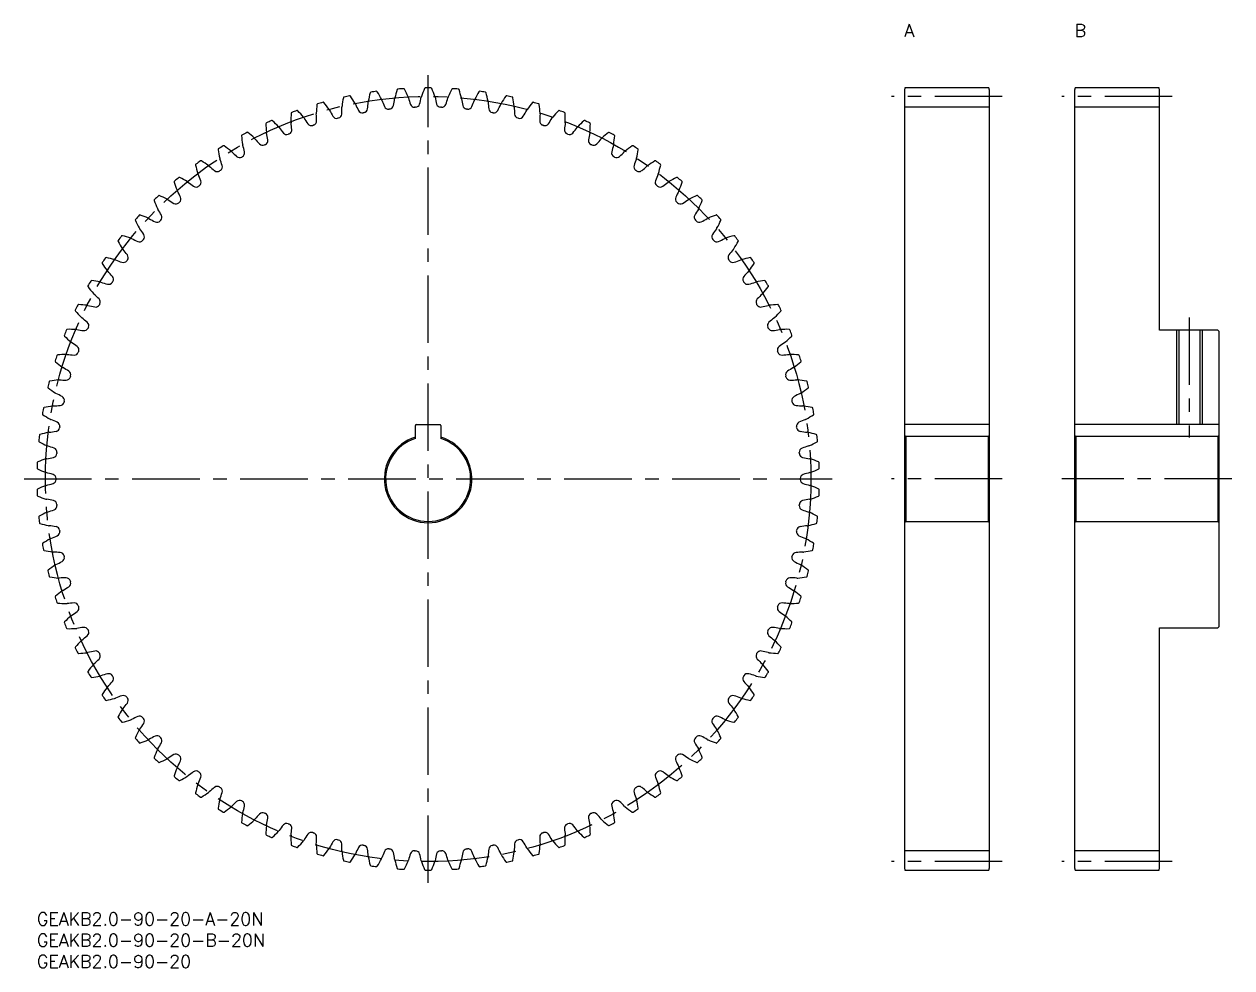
# Model space of a CAD drawing. Extents: x -3 to 281, y -13 to 209.
import ezdxf

# ---------------------------------------------------------------- set-up
doc = ezdxf.new("R2010")
doc.units = 0
doc.header["$LTSCALE"] = 0.5
doc.linetypes.add('CENTER', pattern=[50.8, 31.75, -6.35, 6.35, -6.35])
for name, color, linetype in [('MSM_CENTER', 1, 'CENTER'), ('MSM_CONTINUOUS', 7, 'CONTINUOUS'), ('MSM_NARROW', 5, 'CONTINUOUS'), ('MSM_PART_NUMBER', 7, 'CONTINUOUS')]:
    doc.layers.add(name, color=color, linetype=linetype)
doc.styles.get("Standard").update_dxf_attribs({"font": 'txt.shx', "height": 1, "bigfont": 'bigfont.shx'})

# ---------------------------------------------------------------- blocks, each defined once
blk = doc.blocks.new('*U3')
at = {"layer": 'MSM_PART_NUMBER'}
blk.add_text('GEAKB2.0-90-20-B-20N', height=3, dxfattribs=at).set_placement((0, -8))
blk = doc.blocks.new('*U4')
at = {"layer": 'MSM_PART_NUMBER'}
blk.add_text('GEAKB2.0-90-20-A-20N', height=3, dxfattribs=at).set_placement((0, -3))
blk = doc.blocks.new('*U5')
at = {"layer": 'MSM_PART_NUMBER'}
blk.add_text('GEAKB2.0-90-20', height=3, dxfattribs=at).set_placement((0, -13))
blk = doc.blocks.new('*U6')
at = {"layer": 'MSM_PART_NUMBER'}
blk.add_text('A', height=3, dxfattribs=at).set_placement((204, 206))
blk = doc.blocks.new('*U7')
at = {"layer": 'MSM_PART_NUMBER'}
blk.add_text('B', height=3, dxfattribs=at).set_placement((244, 206))

msp = doc.modelspace()

# ---------------------------------------------------------------- linework, layer by layer
at = {"layer": 'MSM_CENTER'}
for p, q in [((92, 7), (92, 197)), ((227, 192), (201, 192)), ((267, 192), (241, 192)), ((271, 140), (271, 111.8)), ((-3, 102), (187, 102)), ((227, 102), (201, 102)), ((281, 102), (241, 102)), ((227, 12), (201, 12)), ((267, 12), (241, 12))]:
    msp.add_line(p, q, dxfattribs=at)
msp.add_circle((92, 102), 90, dxfattribs=at)
at = {"layer": 'MSM_CONTINUOUS'}
for p, q in [((204.13, 194), (204, 193.5)), ((204, 193.5), (204, 10.5)), ((223.87, 194), (204.13, 194)), ((224, 193.5), (223.87, 194)), ((224, 10.5), (224, 193.5)), ((244.13, 194), (244, 193.5)), ((244, 193.5), (244, 10.5)), ((263.87, 194), (244.13, 194)), ((264, 193.5), (263.87, 194)), ((264, 137), (264, 193.5)), ((224, 189.5), (204, 189.5)), ((264, 189.5), (244, 189.5)), ((277.7, 137), (264, 137)), ((268.54, 137), (268.54, 114.8)), ((273.46, 137), (273.46, 114.8)), ((278, 136.7), (277.7, 137)), ((278, 67.3), (278, 136.7)), ((89, 111.54), (89, 114.6)), ((89.2, 114.8), (94.8, 114.8)), ((95, 114.6), (95, 111.54)), ((224, 114.8), (204, 114.8)), ((278, 114.8), (244, 114.8)), ((204, 112.3), (204.3, 112)), ((204.3, 112), (204.3, 92)), ((223.7, 112), (204.3, 112)), ((223.7, 112), (224, 112.3)), ((223.7, 112), (223.7, 92)), ((244, 112.3), (244.3, 112)), ((244.3, 112), (244.3, 92)), ((277.7, 112), (244.3, 112)), ((277.7, 112), (278, 112.3)), ((277.7, 112), (277.7, 92)), ((204.3, 92), (204, 91.7)), ((204.3, 92), (223.7, 92)), ((224, 91.7), (223.7, 92)), ((244.3, 92), (244, 91.7)), ((244.3, 92), (277.7, 92)), ((278, 91.7), (277.7, 92)), ((264, 10.5), (264, 67)), ((264, 67), (277.7, 67)), ((277.7, 67), (278, 67.3)), ((224, 14.5), (204, 14.5)), ((264, 14.5), (244, 14.5)), ((204, 10.5), (204.13, 10)), ((204.13, 10), (223.87, 10)), ((223.87, 10), (224, 10.5)), ((244, 10.5), (244.13, 10)), ((244.13, 10), (263.87, 10)), ((263.87, 10), (264, 10.5))]:
    msp.add_line(p, q, dxfattribs=at)
for centre, radius, start, end in [((92, 102), 92, 97.5856, 98.4144), ((79.88, 193), 0.2, 30.8634, 97.5856), ((113.13, 183.89), 30, 161.1366, 165), ((84.93, 193.53), 0.2, 94.4144, 161.1366), ((92, 102), 92, 93.5856, 94.4144), ((86.26, 193.62), 0.2, 26.8634, 93.5856), ((59.67, 180.15), 30, 23, 26.8634), ((118.79, 182.22), 30, 157.1366, 161), ((91.34, 193.8), 0.2, 90.4144, 157.1366), ((92, 102), 92, 89.5856, 90.4144), ((92.66, 193.8), 0.2, 22.8634, 89.5856), ((65.21, 182.22), 30, 19, 22.8634), ((124.33, 180.15), 30, 153.1366, 157), ((97.74, 193.62), 0.2, 86.4147, 153.1366), ((92, 102), 92, 85.5856, 86.4144), ((99.07, 193.53), 0.2, 18.8634, 85.5856), ((70.87, 183.89), 30, 15, 18.8634), ((104.12, 193), 0.2, 82.4147, 149.1366), ((92, 102), 92, 81.5856, 82.4144), ((92, 102), 92, 105.5856, 106.4144), ((67.34, 190.42), 0.2, 38.8634, 105.5856), ((44.13, 171.73), 30, 35, 38.8634), ((101.53, 186.04), 30, 169.1366, 173), ((72.26, 191.65), 0.2, 102.4144, 169.1366), ((92, 102), 92, 101.5856, 102.4144), ((73.56, 191.93), 0.2, 34.8634, 101.5856), ((49.11, 174.9), 30, 31, 34.8634), ((73.4, 189.49), 1.66, 24.0814, 31), ((41.99, 193.28), 36, 353.2671, 355.8812), ((79.55, 190.57), 1.66, 169, 175.9186), ((107.37, 185.17), 30, 165.1366, 169), ((78.57, 192.81), 0.2, 98.4147, 165.1366), ((54.3, 177.71), 30, 27, 30.8634), ((79.55, 190.57), 1.66, 20.0814, 27), ((114.92, 203.53), 36, 200.1188, 202.7329), ((48.48, 196.55), 36, 349.2671, 351.8812), ((85.76, 191.23), 1.66, 165, 171.9186), ((85.76, 191.23), 1.66, 16.0814, 23), ((121.94, 201.68), 36, 196.1188, 198.7329), ((55.18, 199.35), 36, 345.2671, 347.8812), ((92, 191.45), 1.66, 161, 167.9186), ((92, 191.45), 1.66, 12.0814, 19), ((128.82, 199.35), 36, 192.1188, 194.7329), ((62.06, 201.68), 36, 341.2671, 343.8812), ((98.24, 191.23), 1.66, 157, 163.9186), ((98.24, 191.23), 1.66, 8.0814, 15), ((135.52, 196.55), 36, 188.1188, 190.7329), ((69.08, 203.53), 36, 337.2671, 339.8812), ((104.45, 190.57), 1.66, 153, 159.9186), ((129.7, 177.71), 30, 149.1366, 153), ((105.43, 192.81), 0.2, 14.8634, 81.5856), ((76.63, 185.17), 30, 11, 14.8634), ((104.45, 190.57), 1.66, 4.0814, 11), ((142.01, 193.28), 36, 184.1188, 186.7329), ((110.6, 189.49), 1.66, 149, 155.9186), ((134.89, 174.9), 30, 145.1366, 149), ((110.44, 191.93), 0.2, 78.4144, 145.1366), ((92, 102), 92, 77.5856, 78.4144), ((111.74, 191.65), 0.2, 10.8634, 77.5856), ((82.47, 186.04), 30, 7, 10.8634), ((139.87, 171.73), 30, 141.1366, 145), ((116.66, 190.42), 0.2, 74.4147, 141.1366), ((92, 102), 92, 73.5856, 74.4144), ((89.74, 186.55), 30, 177.1366, 181), ((59.98, 188.03), 0.2, 110.4144, 177.1366), ((92, 102), 92, 109.5856, 110.4144), ((61.23, 188.49), 0.2, 42.8634, 109.5856), ((39.38, 168.22), 30, 39, 42.8634), ((67.35, 187.98), 1.66, 177, 183.9186), ((95.65, 186.5), 30, 173.1366, 177), ((29.77, 185.43), 36, 1.2671, 3.8812), ((66.06, 190.06), 0.2, 106.4144, 173.1366), ((67.35, 187.98), 1.66, 28.0814, 35), ((100.56, 205.73), 36, 208.1188, 210.7329), ((70.7, 187.9), 1, 283.925, 357.2671), ((35.74, 189.57), 36, 357.2671, 359.8812), ((73.4, 189.49), 1.66, 173, 179.9186), ((107.78, 204.88), 36, 204.1188, 206.7329), ((76.52, 189.14), 1, 206.7329, 280.075), ((92, 102), 87.5, 99.925, 100.075), ((76.75, 189.18), 1, 279.925, 353.2671), ((82.63, 190), 1, 202.7329, 276.075), ((92, 102), 87.5, 95.925, 96.075), ((82.86, 190.03), 1, 275.925, 349.2671), ((88.8, 190.44), 1, 198.7329, 272.075), ((92, 102), 87.5, 91.925, 92.075), ((89.03, 190.45), 1, 271.925, 345.2671), ((94.97, 190.45), 1, 194.7329, 268.075), ((92, 102), 87.5, 87.925, 88.075), ((95.2, 190.44), 1, 267.9251, 341.2671), ((101.14, 190.03), 1, 190.7329, 264.075), ((92, 102), 87.5, 83.925, 84.075), ((101.37, 190), 1, 263.9251, 337.2671), ((107.25, 189.18), 1, 186.7329, 260.075), ((92, 102), 87.5, 79.925, 80.075), ((107.48, 189.14), 1, 259.9251, 333.2671), ((76.22, 204.88), 36, 333.2671, 335.8812), ((110.6, 189.49), 1.66, 0.0814, 7), ((148.26, 189.57), 36, 180.1188, 182.7329), ((113.3, 187.9), 1, 182.7329, 256.075), ((83.44, 205.73), 36, 329.2671, 331.8812), ((116.65, 187.98), 1.66, 145, 151.9186), ((117.94, 190.06), 0.2, 6.8634, 73.5856), ((88.35, 186.5), 30, 3, 6.8634), ((154.23, 185.43), 36, 176.1188, 178.7329), ((116.65, 187.98), 1.66, 356.0814, 3), ((144.62, 168.22), 30, 137.1366, 141), ((122.77, 188.49), 0.2, 70.4144, 137.1366), ((92, 102), 92, 69.5856, 70.4144), ((124.02, 188.03), 0.2, 2.8634, 69.5856), ((94.26, 186.55), 30, 359, 2.8634), ((54.06, 185.59), 0.2, 114.4144, 181.1366), ((83.85, 186.18), 30, 181.1366, 185), ((92, 102), 92, 113.5856, 114.4144), ((55.27, 186.13), 0.2, 46.8634, 113.5856), ((34.89, 164.39), 30, 43, 46.8634), ((55.62, 183.71), 1.66, 36.0814, 43), ((86.04, 205.91), 36, 216.1188, 218.7329), ((61.41, 186.05), 1.66, 181, 187.9186), ((24.1, 180.89), 36, 5.2671, 7.8812), ((61.41, 186.05), 1.66, 32.0814, 39), ((93.31, 206.07), 36, 212.1188, 214.7329), ((64.54, 186.13), 1, 214.7329, 288.075), ((92, 102), 87.5, 107.925, 108.075), ((64.76, 186.2), 1, 287.925, 1.2671), ((70.48, 187.84), 1, 210.7329, 284.075), ((92, 102), 87.5, 103.925, 104.075), ((92, 102), 87.5, 75.925, 76.075), ((113.52, 187.84), 1, 255.9251, 329.2671), ((119.24, 186.2), 1, 178.7329, 252.075), ((92, 102), 87.5, 71.925, 72.075), ((119.46, 186.13), 1, 251.9251, 325.2671), ((90.69, 206.07), 36, 325.2671, 327.8812), ((122.59, 186.05), 1.66, 141, 147.9186), ((159.9, 180.89), 36, 172.1188, 174.7329), ((122.59, 186.05), 1.66, 352.0814, 359), ((97.96, 205.91), 36, 321.2671, 323.8812), ((128.38, 183.71), 1.66, 137, 143.9186), ((149.11, 164.39), 30, 133.1366, 137), ((128.73, 186.13), 0.2, 66.4144, 133.1366), ((92, 102), 92, 65.5856, 66.4144), ((129.94, 185.59), 0.2, 358.8634, 65.5856), ((100.15, 186.18), 30, 355, 358.8634), ((48.32, 182.74), 0.2, 118.4144, 185.1366), ((78, 185.41), 30, 185.1366, 189), ((92, 102), 92, 117.5856, 118.4144), ((49.49, 183.36), 0.2, 50.8634, 117.5856), ((30.68, 160.25), 30, 47, 50.8634), ((50.01, 180.98), 1.66, 40.0814, 47), ((78.81, 205.24), 36, 220.1188, 222.7329), ((55.62, 183.71), 1.66, 185, 191.9186), ((18.77, 175.96), 36, 9.2671, 11.8812), ((58.74, 184.01), 1, 218.7329, 292.075), ((92, 102), 87.5, 111.925, 112.075), ((58.95, 184.1), 1, 291.925, 5.2671), ((125.05, 184.1), 1, 174.7329, 248.075), ((92, 102), 87.5, 67.925, 68.075), ((125.26, 184.01), 1, 247.9251, 321.2671), ((165.23, 175.96), 36, 168.1188, 170.7329), ((128.38, 183.71), 1.66, 348.0814, 355), ((105.19, 205.24), 36, 317.2671, 319.8812), ((133.99, 180.98), 1.66, 133, 139.9186), ((153.32, 160.25), 30, 129.1366, 133), ((134.51, 183.36), 0.2, 62.4144, 129.1366), ((92, 102), 92, 61.5856, 62.4144), ((106, 185.41), 30, 351, 354.8634), ((135.68, 182.74), 0.2, 354.8634, 61.5856), ((42.79, 179.5), 0.2, 122.4144, 189.1366), ((72.21, 184.23), 30, 189.1366, 193), ((92, 102), 92, 121.5856, 122.4144), ((43.92, 180.2), 0.2, 54.8634, 121.5856), ((26.77, 155.83), 30, 51, 54.8634), ((44.6, 177.85), 1.66, 44.0814, 51), ((71.64, 204.07), 36, 224.1188, 226.7329), ((47.85, 178.7), 1, 299.925, 13.2671), ((50.01, 180.98), 1.66, 189, 195.9186), ((13.78, 170.67), 36, 13.2671, 15.8812), ((53.1, 181.49), 1, 222.7329, 296.075), ((92, 102), 87.5, 115.925, 116.075), ((53.31, 181.59), 1, 295.925, 9.2671), ((130.69, 181.59), 1, 170.7329, 244.075), ((92, 102), 87.5, 63.925, 64.075), ((130.9, 181.49), 1, 243.9251, 317.2671), ((136.15, 178.7), 1, 166.7329, 240.075), ((170.22, 170.67), 36, 164.1188, 166.7329), ((133.99, 180.98), 1.66, 344.0814, 351), ((112.36, 204.07), 36, 313.2671, 315.8812), ((139.4, 177.85), 1.66, 129, 135.9186), ((157.23, 155.83), 30, 125.1366, 129), ((140.08, 180.2), 0.2, 58.4144, 125.1366), ((92, 102), 92, 57.5856, 58.4144), ((111.79, 184.23), 30, 347, 350.8634), ((141.21, 179.5), 0.2, 350.8634, 57.5856), ((92, 102), 92, 125.5856, 126.4144), ((38.58, 176.66), 0.2, 58.8634, 125.5856), ((23.17, 151.15), 30, 55, 58.8634), ((44.6, 177.85), 1.66, 193, 199.9186), ((9.18, 165.05), 36, 17.2671, 19.8812), ((47.65, 178.59), 1, 226.7329, 300.075), ((92, 102), 87.5, 119.925, 120.075), ((92, 102), 87.5, 59.925, 60.075), ((136.35, 178.59), 1, 239.9251, 313.2671), ((174.82, 165.05), 36, 160.1188, 162.7329), ((139.4, 177.85), 1.66, 340.0814, 347), ((160.83, 151.15), 30, 121.1366, 125), ((145.42, 176.66), 0.2, 54.4144, 121.1366), ((92, 102), 92, 53.5856, 54.4144), ((37.51, 175.88), 0.2, 126.4144, 193.1366), ((66.53, 182.65), 30, 193.1366, 197), ((39.43, 174.36), 1.66, 197, 203.9186), ((4.99, 159.12), 36, 21.2671, 23.8812), ((39.43, 174.36), 1.66, 48.0814, 55), ((64.57, 202.4), 36, 228.1188, 230.7329), ((42.42, 175.31), 1, 230.7329, 304.075), ((92, 102), 87.5, 123.925, 124.075), ((42.61, 175.43), 1, 303.925, 17.2671), ((141.39, 175.43), 1, 162.7329, 236.075), ((92, 102), 87.5, 55.925, 56.075), ((141.58, 175.31), 1, 235.9251, 309.2671), ((119.43, 202.4), 36, 309.2671, 311.8812), ((144.57, 174.36), 1.66, 125, 131.9186), ((179.01, 159.12), 36, 156.1188, 158.7329), ((144.57, 174.36), 1.66, 336.0814, 343), ((117.47, 182.65), 30, 343, 346.8634), ((146.49, 175.88), 0.2, 346.8634, 53.5856), ((32.49, 171.89), 0.2, 130.414, 197.1366), ((60.96, 180.67), 30, 197.1366, 201), ((92, 102), 92, 129.5856, 130.4144), ((33.5, 172.75), 0.2, 62.8634, 129.5856), ((19.91, 146.23), 30, 59, 62.8634), ((34.51, 170.52), 1.66, 52.0814, 59), ((57.63, 200.24), 36, 232.1188, 234.7329), ((37.42, 171.67), 1, 234.7329, 308.075), ((92, 102), 87.5, 127.925, 128.075), ((37.61, 171.81), 1, 307.925, 21.2671), ((146.39, 171.81), 1, 158.7329, 232.075), ((92, 102), 87.5, 51.925, 52.075), ((146.58, 171.67), 1, 231.9251, 305.2671), ((126.37, 200.24), 36, 305.2671, 307.8812), ((149.49, 170.52), 1.66, 121, 127.9186), ((164.09, 146.23), 30, 117.1366, 121), ((150.5, 172.75), 0.2, 50.4144, 117.1366), ((92, 102), 92, 49.5856, 50.4144), ((123.04, 180.67), 30, 339, 342.8634), ((151.51, 171.89), 0.2, 342.8634, 49.5856), ((27.75, 167.57), 0.2, 134.414, 201.1366), ((92, 102), 92, 133.5856, 134.4144), ((28.71, 168.49), 0.2, 66.8634, 133.5856), ((17, 141.09), 30, 63, 66.8634), ((29.87, 166.34), 1.66, 56.0814, 63), ((50.86, 197.61), 36, 236.1188, 238.7329), ((34.51, 170.52), 1.66, 201, 207.9186), ((1.22, 152.91), 36, 25.2671, 27.8812), ((32.87, 167.85), 1, 311.925, 25.2671), ((151.13, 167.85), 1, 154.7329, 228.075), ((182.78, 152.91), 36, 152.1188, 154.7329), ((149.49, 170.52), 1.66, 332.0814, 339), ((133.14, 197.61), 36, 301.2671, 303.8812), ((154.13, 166.34), 1.66, 117, 123.9186), ((167, 141.09), 30, 113.1366, 117), ((155.29, 168.49), 0.2, 46.4147, 113.1366), ((92, 102), 92, 45.5856, 46.4144), ((156.25, 167.57), 0.2, 338.8634, 45.5856), ((55.55, 178.32), 30, 201.1366, 205), ((29.87, 166.34), 1.66, 205, 211.9186), ((-2.11, 146.45), 36, 29.2671, 31.8812), ((32.7, 167.69), 1, 238.7329, 312.075), ((92, 102), 87.5, 131.925, 132.075), ((92, 102), 87.5, 47.925, 48.075), ((151.3, 167.69), 1, 227.9251, 301.2671), ((186.11, 146.45), 36, 148.1188, 150.7329), ((154.13, 166.34), 1.66, 328.0814, 335), ((128.45, 178.32), 30, 335, 338.8634), ((23.34, 162.93), 0.2, 138.4147, 205.1366), ((50.31, 175.59), 30, 205.1366, 209), ((92, 102), 92, 137.5856, 138.4144), ((24.23, 163.92), 0.2, 70.8634, 137.5856), ((14.46, 135.76), 30, 67, 70.8634), ((25.53, 161.85), 1.66, 60.0814, 67), ((44.29, 194.5), 36, 240.1188, 242.7329), ((28.26, 163.39), 1, 242.7329, 316.075), ((92, 102), 87.5, 135.925, 136.075), ((28.42, 163.56), 1, 315.925, 29.2671), ((155.58, 163.56), 1, 150.7329, 224.075), ((92, 102), 87.5, 43.925, 44.075), ((155.74, 163.39), 1, 223.9251, 297.2671), ((139.71, 194.5), 36, 297.2671, 299.8812), ((158.47, 161.85), 1.66, 113, 119.9186), ((169.54, 135.76), 30, 109.1366, 113), ((159.77, 163.92), 0.2, 42.4147, 109.1366), ((92, 102), 92, 41.5856, 42.4144), ((133.69, 175.59), 30, 331, 334.8634), ((160.66, 162.93), 0.2, 334.8634, 41.5856), ((92, 102), 92, 141.5856, 142.4144), ((20.07, 159.04), 0.2, 74.8634, 141.5856), ((12.29, 130.27), 30, 71, 74.8634), ((25.53, 161.85), 1.66, 209, 215.9186), ((-4.98, 139.78), 36, 33.2671, 35.8812), ((24.28, 158.98), 1, 319.925, 33.2671), ((159.72, 158.98), 1, 146.7329, 220.075), ((188.98, 139.78), 36, 144.1188, 146.7329), ((158.47, 161.85), 1.66, 324.0814, 331), ((171.71, 130.27), 30, 105.1366, 109), ((163.93, 159.04), 0.2, 38.4144, 105.1366), ((92, 102), 92, 37.5856, 38.4144), ((19.25, 157.99), 0.2, 142.4144, 209.1366), ((45.28, 172.5), 30, 209.1366, 213), ((21.52, 157.07), 1.66, 64.0814, 71), ((37.96, 190.95), 36, 244.1188, 246.7329), ((24.13, 158.8), 1, 246.7329, 320.075), ((92, 102), 87.5, 139.925, 140.075), ((92, 102), 87.5, 39.925, 40.075), ((159.87, 158.8), 1, 219.9251, 293.2671), ((146.04, 190.95), 36, 293.2671, 295.8812), ((162.48, 157.07), 1.66, 109, 115.9186), ((138.72, 172.5), 30, 327, 330.8634), ((164.75, 157.99), 0.2, 330.8634, 37.5856), ((92, 102), 92, 145.5856, 146.4144), ((16.27, 153.88), 0.2, 78.8634, 145.5856), ((10.51, 124.64), 30, 75, 78.8634), ((17.85, 152.02), 1.66, 68.0814, 75), ((31.88, 186.96), 36, 248.1188, 250.7329), ((21.52, 157.07), 1.66, 213, 219.9186), ((-7.38, 132.92), 36, 37.2671, 39.8812), ((92, 102), 87.5, 143.925, 144.075), ((20.47, 154.11), 1, 323.925, 37.2671), ((163.53, 154.11), 1, 142.7329, 216.075), ((92, 102), 87.5, 35.925, 36.075), ((191.38, 132.92), 36, 140.1188, 142.7329), ((162.48, 157.07), 1.66, 320.0814, 327), ((152.12, 186.96), 36, 289.2671, 291.8812), ((166.15, 152.02), 1.66, 105, 111.9186), ((173.49, 124.64), 30, 101.1366, 105), ((167.73, 153.88), 0.2, 34.4147, 101.1366), ((92, 102), 92, 33.5856, 34.4144), ((15.53, 152.78), 0.2, 146.4144, 213.1366), ((40.48, 169.07), 30, 213.1366, 217), ((17.85, 152.02), 1.66, 217, 223.9186), ((-9.3, 125.91), 36, 41.2671, 43.8812), ((20.33, 153.93), 1, 250.7329, 324.075), ((163.67, 153.93), 1, 215.9251, 289.2671), ((193.3, 125.91), 36, 136.1188, 138.7329), ((166.15, 152.02), 1.66, 316.0814, 323), ((143.52, 169.07), 30, 323, 326.8634), ((168.47, 152.78), 0.2, 326.8634, 33.5856), ((92, 102), 92, 149.5856, 150.4144), ((12.83, 148.47), 0.2, 82.8634, 149.5856), ((9.13, 118.9), 30, 79, 82.8634), ((14.54, 146.72), 1.66, 72.0814, 79), ((26.1, 182.56), 36, 252.1188, 254.7329), ((16.89, 148.8), 1, 254.7329, 328.075), ((92, 102), 87.5, 147.925, 148.075), ((17.01, 149), 1, 327.925, 41.2671), ((166.99, 149), 1, 138.7329, 212.075), ((92, 102), 87.5, 31.925, 32.075), ((167.11, 148.8), 1, 211.9251, 285.2671), ((157.9, 182.56), 36, 285.2671, 287.8812), ((169.46, 146.72), 1.66, 101, 107.9186), ((174.87, 118.9), 30, 97.1366, 101), ((171.17, 148.47), 0.2, 30.4147, 97.1366), ((92, 102), 92, 29.5856, 30.4144), ((12.17, 147.32), 0.2, 150.4144, 217.1366), ((35.93, 165.31), 30, 217.1366, 221), ((14.54, 146.72), 1.66, 221, 227.9186), ((-10.72, 118.79), 36, 45.2671, 47.8812), ((194.72, 118.79), 36, 132.1188, 134.7329), ((169.46, 146.72), 1.66, 312.0814, 319), ((148.07, 165.31), 30, 319, 322.8634), ((171.83, 147.32), 0.2, 322.8634, 29.5856), ((92, 102), 92, 153.5856, 154.4144), ((9.78, 142.84), 0.2, 86.8634, 153.5856), ((8.15, 113.08), 30, 83, 86.8634), ((11.61, 141.21), 1.66, 76.0814, 83), ((20.64, 177.77), 36, 256.1188, 258.7329), ((13.8, 143.45), 1, 258.7329, 332.075), ((13.91, 143.65), 1, 331.925, 45.2671), ((92, 102), 87.5, 151.925, 152.075), ((170.09, 143.65), 1, 134.7329, 208.075), ((92, 102), 87.5, 27.925, 28.075), ((170.2, 143.45), 1, 207.9251, 281.2671), ((163.36, 177.77), 36, 281.2671, 283.8812), ((172.39, 141.21), 1.66, 97, 103.9186), ((175.85, 113.08), 30, 93.1366, 97), ((174.22, 142.84), 0.2, 26.4144, 93.1366), ((92, 102), 92, 25.5856, 26.4144), ((9.2, 141.64), 0.2, 154.4144, 221.1366), ((31.65, 161.25), 30, 221.1366, 225), ((11.61, 141.21), 1.66, 225, 231.9186), ((-11.64, 111.58), 36, 49.2671, 51.8812), ((195.64, 111.58), 36, 128.1188, 130.7329), ((172.39, 141.21), 1.66, 308.0814, 315), ((152.35, 161.25), 30, 315, 318.8634), ((174.8, 141.64), 0.2, 318.8634, 25.5856), ((92, 102), 92, 157.5856, 158.4144), ((7.14, 137), 0.2, 90.8634, 157.5856), ((7.58, 107.21), 30, 87, 90.8634), ((9.07, 135.51), 1.66, 80.0814, 87), ((15.53, 172.61), 36, 260.1188, 262.7329), ((11.1, 137.89), 1, 262.7329, 336.075), ((11.2, 138.1), 1, 335.925, 49.2671), ((92, 102), 87.5, 155.925, 156.075), ((172.8, 138.1), 1, 130.7329, 204.075), ((92, 102), 87.5, 23.925, 24.075), ((172.9, 137.89), 1, 203.9251, 277.2671), ((168.47, 172.61), 36, 277.2671, 279.8812), ((174.93, 135.51), 1.66, 93, 99.9186), ((176.42, 107.21), 30, 89.1366, 93), ((176.86, 137), 0.2, 22.4144, 89.1366), ((92, 102), 92, 21.5856, 22.4144), ((6.64, 135.77), 0.2, 158.4144, 225.1366), ((27.66, 156.89), 30, 225.1366, 229), ((9.07, 135.51), 1.66, 229, 235.9186), ((-12.06, 104.33), 36, 53.2671, 55.8812), ((196.06, 104.33), 36, 124.1188, 126.7329), ((174.93, 135.51), 1.66, 304.0814, 311), ((156.34, 156.89), 30, 311, 314.8634), ((177.36, 135.77), 0.2, 314.8634, 21.5856), ((92, 102), 92, 161.5856, 162.4144), ((4.9, 131), 0.2, 94.8634, 161.5856), ((7.43, 101.31), 30, 91, 94.8634), ((6.93, 129.64), 1.66, 84.0814, 91), ((10.79, 167.1), 36, 264.1188, 266.7329), ((8.8, 132.16), 1, 266.7329, 340.075), ((8.88, 132.38), 1, 339.9251, 53.2671), ((92, 102), 87.5, 159.925, 160.075), ((175.12, 132.38), 1, 126.7329, 200.075), ((92, 102), 87.5, 19.925, 20.075), ((175.2, 132.16), 1, 199.9251, 273.2671), ((173.21, 167.1), 36, 273.2671, 275.8812), ((177.07, 129.64), 1.66, 89, 95.9186), ((176.57, 101.31), 30, 85.1366, 89), ((179.1, 131), 0.2, 18.4144, 85.1366), ((92, 102), 92, 17.5856, 18.4144), ((4.49, 129.74), 0.2, 162.4147, 229.1366), ((23.99, 152.27), 30, 229.1366, 233), ((6.93, 129.64), 1.66, 233, 239.9186), ((-11.96, 97.06), 36, 57.2671, 59.8812), ((195.96, 97.06), 36, 120.1188, 122.7329), ((177.07, 129.64), 1.66, 300.0814, 307), ((160.01, 152.27), 30, 307, 310.8634), ((179.51, 129.74), 0.2, 310.8634, 17.5856), ((3.09, 124.85), 0.2, 98.8634, 165.5856), ((7.68, 95.41), 30, 95, 98.8634), ((5.21, 123.64), 1.66, 88.0814, 95), ((6.45, 161.28), 36, 268.1188, 270.7329), ((6.9, 126.28), 1, 270.7329, 344.075), ((6.96, 126.51), 1, 343.9251, 57.2671), ((92, 102), 87.5, 163.925, 164.075), ((177.04, 126.51), 1, 122.7329, 196.075), ((92, 102), 87.5, 15.925, 16.075), ((177.1, 126.28), 1, 195.9251, 269.2671), ((177.55, 161.28), 36, 269.2671, 271.8812), ((178.79, 123.64), 1.66, 85, 91.9186), ((176.32, 95.41), 30, 81.1366, 85), ((180.91, 124.85), 0.2, 14.4144, 81.1366), ((92, 102), 92, 165.5856, 166.4144), ((2.77, 123.56), 0.2, 166.4144, 233.1366), ((20.65, 147.41), 30, 233.1366, 237), ((5.21, 123.64), 1.66, 237, 243.9186), ((-11.37, 89.82), 36, 61.2671, 63.8812), ((195.37, 89.82), 36, 116.1188, 118.7329), ((178.79, 123.64), 1.66, 296.0814, 303), ((163.35, 147.41), 30, 303, 306.8634), ((92, 102), 92, 13.5856, 14.4144), ((181.23, 123.56), 0.2, 306.8634, 13.5856), ((2.52, 155.17), 36, 272.1188, 274.7329), ((5.41, 120.29), 1, 274.7329, 348.075), ((5.46, 120.51), 1, 347.9251, 61.2671), ((92, 102), 87.5, 167.925, 168.075), ((178.54, 120.51), 1, 118.7329, 192.075), ((92, 102), 87.5, 11.925, 12.075), ((178.59, 120.29), 1, 191.9251, 265.2671), ((181.48, 155.17), 36, 265.2671, 267.8812), ((92, 102), 92, 169.5856, 170.4144), ((1.48, 117.29), 0.2, 170.4144, 237.1366), ((17.65, 142.32), 30, 237.1366, 241), ((1.71, 118.59), 0.2, 102.8634, 169.5856), ((8.35, 89.54), 30, 99, 102.8634), ((3.91, 117.53), 1.66, 92.0814, 99), ((180.09, 117.53), 1.66, 81, 87.9186), ((175.65, 89.54), 30, 77.1366, 81), ((166.35, 142.32), 30, 299, 302.8634), ((182.29, 118.59), 0.2, 10.4144, 77.1366), ((92, 102), 92, 9.5856, 10.4144), ((182.52, 117.29), 0.2, 302.8634, 9.5856), ((3.91, 117.53), 1.66, 241, 247.9186), ((-10.27, 82.64), 36, 65.2671, 67.8812), ((4.35, 114.2), 1, 278.7329, 352.075), ((4.38, 114.43), 1, 351.9251, 65.2671), ((92, 102), 87.5, 171.925, 172.075), ((89.2, 114.6), 0.2, 90, 180), ((94.8, 114.6), 0.2, 0, 90), ((179.62, 114.43), 1, 114.7329, 188.075), ((92, 102), 87.5, 7.925, 8.075), ((179.65, 114.2), 1, 187.9251, 261.2671), ((194.27, 82.64), 36, 112.1188, 114.7329), ((180.09, 117.53), 1.66, 292.0814, 299), ((92, 102), 92, 173.5856, 174.4144), ((0.64, 110.94), 0.2, 174.4144, 241.1366), ((15.02, 137.03), 30, 241.1366, 245), ((0.77, 112.26), 0.2, 106.8634, 173.5856), ((9.42, 83.74), 30, 103, 106.8634), ((3.04, 111.35), 1.66, 96.0814, 103), ((-0.97, 148.8), 36, 276.1188, 278.7329), ((92, 102), 10.3, 106.9335, 73.0665), ((92, 102), 10, 107.4576, 72.5424), ((184.97, 148.8), 36, 261.2671, 263.8812), ((180.96, 111.35), 1.66, 77, 83.9186), ((174.58, 83.74), 30, 73.1366, 77), ((168.98, 137.03), 30, 295, 298.8634), ((183.23, 112.26), 0.2, 6.4144, 73.1366), ((92, 102), 92, 5.5856, 6.4144), ((183.36, 110.94), 0.2, 298.8634, 5.5856), ((3.04, 111.35), 1.66, 245, 251.9186), ((-8.67, 75.56), 36, 69.2671, 71.8812), ((3.71, 108.06), 1, 282.7329, 356.075), ((3.72, 108.29), 1, 355.9251, 69.2671), ((92, 102), 87.5, 175.925, 176.075), ((180.28, 108.29), 1, 110.7329, 184.075), ((92, 102), 87.5, 3.925, 4.075), ((180.29, 108.06), 1, 183.9251, 257.2671), ((192.67, 75.56), 36, 108.1188, 110.7329), ((180.96, 111.35), 1.66, 288.0814, 295), ((92, 102), 92, 177.5856, 178.4144), ((0.28, 105.87), 0.2, 110.8634, 177.5856), ((10.89, 78.02), 30, 107, 110.8634), ((2.61, 105.12), 1.66, 100.0814, 107), ((-4.01, 142.2), 36, 280.1188, 282.7329), ((188.01, 142.2), 36, 257.2671, 259.8812), ((181.39, 105.12), 1.66, 73, 79.9186), ((173.11, 78.02), 30, 69.1366, 73), ((183.72, 105.87), 0.2, 2.4144, 69.1366), ((92, 102), 92, 1.5856, 2.4144), ((0.24, 104.54), 0.2, 178.4144, 245.1366), ((12.76, 131.58), 30, 245.1366, 249), ((2.61, 105.12), 1.66, 249, 255.9186), ((-6.58, 68.6), 36, 73.2671, 75.8812), ((3.5, 102.12), 1, 359.9251, 73.2671), ((180.5, 102.12), 1, 106.7329, 180.075), ((190.58, 68.6), 36, 104.1188, 106.7329), ((181.39, 105.12), 1.66, 284.0814, 291), ((171.24, 131.58), 30, 291, 294.8634), ((183.76, 104.54), 0.2, 294.8634, 1.5856), ((0.24, 99.46), 0.2, 114.8634, 181.5856), ((92, 102), 92, 181.5856, 182.4144), ((12.76, 72.42), 30, 111, 114.8634), ((2.61, 98.88), 1.66, 104.0814, 111), ((-6.58, 135.4), 36, 284.1188, 286.7329), ((3.5, 101.88), 1, 286.7329, 0.075), ((92, 102), 87.5, 179.925, 180.075), ((92, 102), 87.5, 359.925, 0.075), ((180.5, 101.88), 1, 179.9251, 253.2671), ((190.58, 135.4), 36, 253.2671, 255.8812), ((181.39, 98.88), 1.66, 69, 75.9186), ((171.24, 72.42), 30, 65.1366, 69), ((183.76, 99.46), 0.2, 358.4144, 65.1366), ((92, 102), 92, 357.5856, 358.4144), ((0.28, 98.13), 0.2, 182.4144, 249.1366), ((10.89, 125.98), 30, 249.1366, 253), ((2.61, 98.88), 1.66, 253, 259.9186), ((-4.01, 61.8), 36, 77.2671, 79.8812), ((3.71, 95.94), 1, 3.9251, 77.2671), ((180.29, 95.94), 1, 102.7329, 176.075), ((188.01, 61.8), 36, 100.1188, 102.7329), ((181.39, 98.88), 1.66, 280.0814, 287), ((173.11, 125.98), 30, 287, 290.8634), ((183.72, 98.13), 0.2, 290.8634, 357.5856), ((15.02, 66.97), 30, 115, 118.8634), ((3.04, 92.65), 1.66, 108.0814, 115), ((-8.67, 128.44), 36, 288.1188, 290.7329), ((3.72, 95.71), 1, 290.7329, 4.075), ((92, 102), 87.5, 183.925, 184.075), ((92, 102), 87.5, 355.925, 356.075), ((180.28, 95.71), 1, 175.9251, 249.2671), ((192.67, 128.44), 36, 249.2671, 251.8812), ((180.96, 92.65), 1.66, 65, 71.9186), ((168.98, 66.97), 30, 61.1366, 65), ((0.64, 93.06), 0.2, 118.8634, 185.5856), ((92, 102), 92, 185.5856, 186.4144), ((0.77, 91.74), 0.2, 186.4144, 253.1366), ((9.42, 120.26), 30, 253.1366, 257), ((3.04, 92.65), 1.66, 257, 263.9186), ((-0.97, 55.2), 36, 81.2671, 83.8812), ((184.97, 55.2), 36, 96.1188, 98.7329), ((180.96, 92.65), 1.66, 276.0814, 283), ((174.58, 120.26), 30, 283, 286.8634), ((183.23, 91.74), 0.2, 286.8634, 353.5856), ((92, 102), 92, 353.5856, 354.4144), ((183.36, 93.06), 0.2, 354.4144, 61.1366), ((-10.27, 121.36), 36, 292.1188, 294.7329), ((4.35, 89.8), 1, 7.9251, 81.2671), ((4.38, 89.57), 1, 294.7329, 8.075), ((92, 102), 87.5, 187.925, 188.075), ((179.62, 89.57), 1, 171.9251, 245.2671), ((92, 102), 87.5, 351.925, 352.075), ((179.65, 89.8), 1, 98.7329, 172.075), ((194.27, 121.36), 36, 245.2671, 247.8812), ((1.48, 86.71), 0.2, 122.8634, 189.5856), ((92, 102), 92, 189.5856, 190.4144), ((17.65, 61.68), 30, 119, 122.8634), ((1.71, 85.41), 0.2, 190.4147, 257.1366), ((8.35, 114.46), 30, 257.1366, 261), ((3.91, 86.47), 1.66, 112.0814, 119), ((175.65, 114.46), 30, 279, 282.8634), ((180.09, 86.47), 1.66, 61, 67.9186), ((166.35, 61.68), 30, 57.1366, 61), ((182.29, 85.41), 0.2, 282.8634, 349.5856), ((92, 102), 92, 349.5856, 350.4144), ((182.52, 86.71), 0.2, 350.4144, 57.1366), ((3.91, 86.47), 1.66, 261, 267.9186), ((2.52, 48.83), 36, 85.2671, 87.8812), ((-11.37, 114.18), 36, 296.1188, 298.7329), ((5.41, 83.71), 1, 11.9251, 85.2671), ((5.46, 83.49), 1, 298.7329, 12.075), ((92, 102), 87.5, 191.925, 192.075), ((178.54, 83.49), 1, 167.9251, 241.2671), ((92, 102), 87.5, 347.925, 348.075), ((178.59, 83.71), 1, 94.7329, 168.075), ((195.37, 114.18), 36, 241.2671, 243.8812), ((181.48, 48.83), 36, 92.1188, 94.7329), ((180.09, 86.47), 1.66, 272.0814, 279), ((2.77, 80.44), 0.2, 126.8634, 193.5856), ((92, 102), 92, 193.5856, 194.4144), ((20.65, 56.59), 30, 123, 126.8634), ((5.21, 80.36), 1.66, 116.0814, 123), ((178.79, 80.36), 1.66, 57, 63.9186), ((163.35, 56.59), 30, 53.1366, 57), ((92, 102), 92, 345.5856, 346.4144), ((181.23, 80.44), 0.2, 346.4144, 53.1366), ((3.09, 79.15), 0.2, 194.4147, 261.1366), ((7.68, 108.59), 30, 261.1366, 265), ((5.21, 80.36), 1.66, 265, 271.9186), ((6.45, 42.72), 36, 89.2671, 91.8812), ((6.9, 77.72), 1, 15.9251, 89.2671), ((6.96, 77.49), 1, 302.7329, 16.075), ((92, 102), 87.5, 195.925, 196.075), ((177.04, 77.49), 1, 163.9251, 237.2671), ((92, 102), 87.5, 343.925, 344.075), ((177.1, 77.72), 1, 90.7329, 164.075), ((177.55, 42.72), 36, 88.1188, 90.7329), ((178.79, 80.36), 1.66, 268.0814, 275), ((176.32, 108.59), 30, 275, 278.8634), ((180.91, 79.15), 0.2, 278.8634, 345.5856), ((4.49, 74.26), 0.2, 130.8634, 197.5856), ((92, 102), 92, 197.5856, 198.4144), ((23.99, 51.73), 30, 127, 130.8634), ((6.93, 74.36), 1.66, 120.0814, 127), ((-11.96, 106.94), 36, 300.1188, 302.7329), ((195.96, 106.94), 36, 237.2671, 239.8812), ((177.07, 74.36), 1.66, 53, 59.9186), ((160.01, 51.73), 30, 49.1366, 53), ((92, 102), 92, 341.5856, 342.4144), ((179.51, 74.26), 0.2, 342.4144, 49.1366), ((4.9, 73), 0.2, 198.4147, 265.1366), ((7.43, 102.69), 30, 265.1366, 269), ((6.93, 74.36), 1.66, 269, 275.9186), ((10.79, 36.9), 36, 93.2671, 95.8812), ((8.8, 71.84), 1, 19.9251, 93.2671), ((8.88, 71.62), 1, 306.7329, 20.075), ((92, 102), 87.5, 199.925, 200.075), ((175.12, 71.62), 1, 159.9251, 233.2671), ((92, 102), 87.5, 339.925, 340.075), ((175.2, 71.84), 1, 86.7329, 160.0749), ((173.21, 36.9), 36, 84.1188, 86.7329), ((177.07, 74.36), 1.66, 264.0814, 271), ((176.57, 102.69), 30, 271, 274.8634), ((179.1, 73), 0.2, 274.8634, 341.5856), ((6.64, 68.23), 0.2, 134.8634, 201.5856), ((27.66, 47.11), 30, 131, 134.8634), ((9.07, 68.49), 1.66, 124.0814, 131), ((-12.06, 99.67), 36, 304.1188, 306.7329), ((196.06, 99.67), 36, 233.2671, 235.8812), ((174.93, 68.49), 1.66, 49, 55.9186), ((156.34, 47.11), 30, 45.1366, 49), ((177.36, 68.23), 0.2, 338.4144, 45.1366), ((92, 102), 92, 201.5856, 202.4144), ((7.14, 67), 0.2, 202.4147, 269.1366), ((7.58, 96.79), 30, 269.1366, 273), ((9.07, 68.49), 1.66, 273, 279.9186), ((15.53, 31.39), 36, 97.2671, 99.8812), ((11.1, 66.11), 1, 23.9251, 97.2671), ((11.2, 65.9), 1, 310.7329, 24.075), ((92, 102), 87.5, 203.925, 204.075), ((172.8, 65.9), 1, 155.9251, 229.2671), ((92, 102), 87.5, 335.925, 336.075), ((172.9, 66.11), 1, 82.7329, 156.0749), ((168.47, 31.39), 36, 80.1188, 82.7329), ((174.93, 68.49), 1.66, 260.0814, 267), ((176.42, 96.79), 30, 267, 270.8634), ((176.86, 67), 0.2, 270.8634, 337.5856), ((92, 102), 92, 337.5856, 338.4144), ((9.2, 62.36), 0.2, 138.8634, 205.5856), ((31.65, 42.75), 30, 135, 138.8634), ((11.61, 62.79), 1.66, 128.0814, 135), ((-11.64, 92.42), 36, 308.1188, 310.7329), ((195.64, 92.42), 36, 229.2671, 231.8812), ((172.39, 62.79), 1.66, 45, 51.9186), ((152.35, 42.75), 30, 41.1366, 45), ((174.8, 62.36), 0.2, 334.4144, 41.1366), ((92, 102), 92, 205.5856, 206.4144), ((9.78, 61.16), 0.2, 206.4147, 273.1366), ((8.15, 90.92), 30, 273.1366, 277), ((11.61, 62.79), 1.66, 277, 283.9186), ((20.64, 26.23), 36, 101.2671, 103.8812), ((13.8, 60.55), 1, 27.9251, 101.2671), ((13.91, 60.35), 1, 314.7329, 28.075), ((92, 102), 87.5, 207.925, 208.075), ((170.09, 60.35), 1, 151.9251, 225.2671), ((92, 102), 87.5, 331.925, 332.075), ((170.2, 60.55), 1, 78.7329, 152.0749), ((163.36, 26.23), 36, 76.1188, 78.7329), ((172.39, 62.79), 1.66, 256.0814, 263), ((175.85, 90.92), 30, 263, 266.8634), ((174.22, 61.16), 0.2, 266.8634, 333.5856), ((92, 102), 92, 333.5856, 334.4144), ((35.93, 38.69), 30, 139, 142.8634), ((14.54, 57.28), 1.66, 132.0814, 139), ((-10.72, 85.21), 36, 312.1188, 314.7329), ((194.72, 85.21), 36, 225.2671, 227.8812), ((169.46, 57.28), 1.66, 41, 47.9186), ((148.07, 38.69), 30, 37.1366, 41), ((12.17, 56.68), 0.2, 142.8634, 209.5856), ((92, 102), 92, 209.5856, 210.4144), ((12.83, 55.53), 0.2, 210.4147, 277.1366), ((9.13, 85.1), 30, 277.1366, 281), ((14.54, 57.28), 1.66, 281, 287.9186), ((26.1, 21.44), 36, 105.2671, 107.8812), ((16.89, 55.2), 1, 31.9251, 105.2671), ((-9.3, 78.09), 36, 316.1188, 318.7329), ((92, 102), 87.5, 211.925, 212.075), ((17.01, 55), 1, 318.7329, 32.075), ((166.99, 55), 1, 147.9251, 221.2671), ((92, 102), 87.5, 327.925, 328.075), ((193.3, 78.09), 36, 221.2671, 223.8812), ((167.11, 55.2), 1, 74.7329, 148.0749), ((157.9, 21.44), 36, 72.1188, 74.7329), ((169.46, 57.28), 1.66, 252.0814, 259), ((174.87, 85.1), 30, 259, 262.8634), ((171.17, 55.53), 0.2, 262.8634, 329.5856), ((92, 102), 92, 329.5856, 330.4144), ((171.83, 56.68), 0.2, 330.4144, 37.1366), ((15.53, 51.22), 0.2, 146.8634, 213.5856), ((40.48, 34.93), 30, 143, 146.8634), ((17.85, 51.98), 1.66, 136.0814, 143), ((166.15, 51.98), 1.66, 37, 43.9186), ((143.52, 34.93), 30, 33.1366, 37), ((168.47, 51.22), 0.2, 326.4147, 33.1366), ((92, 102), 92, 213.5856, 214.4144), ((16.27, 50.12), 0.2, 214.4147, 281.1366), ((10.51, 79.36), 30, 281.1366, 285), ((17.85, 51.98), 1.66, 285, 291.9186), ((31.88, 17.04), 36, 109.2671, 111.8812), ((20.33, 50.07), 1, 35.9251, 109.2671), ((-7.38, 71.08), 36, 320.1188, 322.7329), ((92, 102), 87.5, 215.925, 216.075), ((20.47, 49.89), 1, 322.7329, 36.075), ((163.53, 49.89), 1, 143.9251, 217.2671), ((92, 102), 87.5, 323.925, 324.075), ((191.38, 71.08), 36, 217.2671, 219.8812), ((163.67, 50.07), 1, 70.7329, 144.0749), ((152.12, 17.04), 36, 68.1188, 70.7329), ((166.15, 51.98), 1.66, 248.0814, 255), ((173.49, 79.36), 30, 255, 258.8634), ((167.73, 50.12), 0.2, 258.8634, 325.5856), ((92, 102), 92, 325.5856, 326.4144), ((19.25, 46.01), 0.2, 150.8634, 217.5856), ((45.28, 31.5), 30, 147, 150.8634), ((92, 102), 92, 217.5856, 218.4144), ((21.52, 46.93), 1.66, 140.0814, 147), ((37.96, 13.05), 36, 113.2671, 115.8812), ((24.13, 45.2), 1, 39.9251, 113.2671), ((92, 102), 87.5, 219.925, 220.075), ((24.28, 45.02), 1, 326.7329, 40.075), ((159.72, 45.02), 1, 139.9251, 213.2671), ((92, 102), 87.5, 319.925, 320.075), ((159.87, 45.2), 1, 66.7329, 140.0749), ((146.04, 13.05), 36, 64.1188, 66.7329), ((162.48, 46.93), 1.66, 33, 39.9186), ((138.72, 31.5), 30, 29.1366, 33), ((92, 102), 92, 321.5856, 322.4144), ((164.75, 46.01), 0.2, 322.4147, 29.1366), ((20.07, 44.96), 0.2, 218.4144, 285.1366), ((12.29, 73.73), 30, 285.1366, 289), ((21.52, 46.93), 1.66, 289, 295.9186), ((50.31, 28.41), 30, 151, 154.8634), ((25.53, 42.15), 1.66, 144.0814, 151), ((-4.98, 64.22), 36, 324.1188, 326.7329), ((188.98, 64.22), 36, 213.2671, 215.8812), ((158.47, 42.15), 1.66, 29, 35.9186), ((133.69, 28.41), 30, 25.1366, 29), ((162.48, 46.93), 1.66, 244.0814, 251), ((171.71, 73.73), 30, 251, 254.8634), ((163.93, 44.96), 0.2, 254.8634, 321.5856), ((23.34, 41.07), 0.2, 154.8634, 221.5856), ((92, 102), 92, 221.5856, 222.4144), ((24.23, 40.08), 0.2, 222.4144, 289.1366), ((14.46, 68.24), 30, 289.1366, 293), ((25.53, 42.15), 1.66, 293, 299.9186), ((44.29, 9.5), 36, 117.2671, 119.8812), ((28.26, 40.61), 1, 43.9251, 117.2671), ((-2.11, 57.55), 36, 328.1188, 330.7329), ((92, 102), 87.5, 223.925, 224.075), ((28.42, 40.44), 1, 330.7329, 44.075), ((155.58, 40.44), 1, 135.9251, 209.2671), ((186.11, 57.55), 36, 209.2671, 211.8812), ((92, 102), 87.5, 315.925, 316.075), ((155.74, 40.61), 1, 62.7329, 136.0749), ((139.71, 9.5), 36, 60.1188, 62.7329), ((158.47, 42.15), 1.66, 240.0814, 247), ((169.54, 68.24), 30, 247, 250.8634), ((159.77, 40.08), 0.2, 250.8634, 317.5856), ((92, 102), 92, 317.5856, 318.4144), ((160.66, 41.07), 0.2, 318.4147, 25.1366), ((55.55, 25.68), 30, 155, 158.8634), ((29.87, 37.66), 1.66, 148.0814, 155), ((50.86, 6.39), 36, 121.2671, 123.8812), ((32.7, 36.31), 1, 47.9251, 121.2671), ((92, 102), 87.5, 227.925, 228.075), ((92, 102), 87.5, 311.925, 312.075), ((151.3, 36.31), 1, 58.7329, 132.0749), ((133.14, 6.39), 36, 56.1188, 58.7329), ((154.13, 37.66), 1.66, 25, 31.9186), ((128.45, 25.68), 30, 21.1366, 25), ((27.75, 36.43), 0.2, 158.8634, 225.5856), ((92, 102), 92, 225.5856, 226.4144), ((28.71, 35.51), 0.2, 226.4147, 293.1366), ((17, 62.91), 30, 293.1366, 297), ((29.87, 37.66), 1.66, 297, 303.9186), ((34.51, 33.48), 1.66, 152.0814, 159), ((1.22, 51.09), 36, 332.1188, 334.7329), ((32.87, 36.15), 1, 334.7329, 48.075), ((151.13, 36.15), 1, 131.9251, 205.2671), ((182.78, 51.09), 36, 205.2671, 207.8812), ((149.49, 33.48), 1.66, 21, 27.9186), ((154.13, 37.66), 1.66, 236.0814, 243), ((167, 62.91), 30, 243, 246.8634), ((155.29, 35.51), 0.2, 246.8634, 313.5856), ((92, 102), 92, 313.5856, 314.4144), ((156.25, 36.43), 0.2, 314.4144, 21.1366), ((60.96, 23.33), 30, 159, 162.8634), ((32.49, 32.11), 0.2, 162.8634, 229.5856), ((92, 102), 92, 229.5856, 230.4144), ((19.91, 57.77), 30, 297.1366, 301), ((34.51, 33.48), 1.66, 301, 307.9186), ((57.63, 3.76), 36, 125.2671, 127.8812), ((37.42, 32.33), 1, 51.9251, 125.2671), ((4.99, 44.88), 36, 336.1188, 338.7329), ((92, 102), 87.5, 231.925, 232.075), ((37.61, 32.19), 1, 338.7329, 52.075), ((146.39, 32.19), 1, 127.9251, 201.2671), ((179.01, 44.88), 36, 201.2671, 203.8812), ((92, 102), 87.5, 307.925, 308.075), ((146.58, 32.33), 1, 54.7329, 128.075), ((126.37, 3.76), 36, 52.1188, 54.7329), ((149.49, 33.48), 1.66, 232.0814, 239), ((164.09, 57.77), 30, 239, 242.8634), ((92, 102), 92, 309.5856, 310.4144), ((123.04, 23.33), 30, 17.1366, 21), ((151.51, 32.11), 0.2, 310.4144, 17.1366), ((33.5, 31.25), 0.2, 230.4147, 297.1366), ((66.53, 21.35), 30, 163, 166.8634), ((39.43, 29.64), 1.66, 156.0814, 163), ((39.43, 29.64), 1.66, 305, 311.9186), ((64.57, 1.6), 36, 129.2671, 131.8812), ((42.42, 28.69), 1, 55.9251, 129.2671), ((92, 102), 87.5, 235.925, 236.075), ((42.61, 28.57), 1, 342.7329, 56.075), ((141.39, 28.57), 1, 123.9251, 197.2671), ((92, 102), 87.5, 303.925, 304.075), ((141.58, 28.69), 1, 50.7329, 124.0749), ((119.43, 1.6), 36, 48.1188, 50.7329), ((144.57, 29.64), 1.66, 228.0814, 235), ((144.57, 29.64), 1.66, 17, 23.9186), ((117.47, 21.35), 30, 13.1366, 17), ((150.5, 31.25), 0.2, 242.8634, 309.5856), ((37.51, 28.12), 0.2, 166.8634, 233.5856), ((92, 102), 92, 233.5856, 234.4144), ((38.58, 27.34), 0.2, 234.4147, 301.1366), ((23.17, 52.85), 30, 301.1366, 305), ((72.21, 19.77), 30, 167, 170.8634), ((44.6, 26.15), 1.66, 160.0814, 167), ((9.18, 38.95), 36, 340.1188, 342.7329), ((71.64, -0.07), 36, 133.2671, 135.8812), ((47.65, 25.41), 1, 59.9251, 133.2671), ((92, 102), 87.5, 239.925, 240.075), ((47.85, 25.3), 1, 346.7329, 60.075), ((136.15, 25.3), 1, 119.9251, 193.2671), ((92, 102), 87.5, 299.925, 300.075), ((136.35, 25.41), 1, 46.7329, 120.0749), ((112.36, -0.07), 36, 44.1188, 46.7329), ((174.82, 38.95), 36, 197.2671, 199.8812), ((139.4, 26.15), 1.66, 13, 19.9186), ((111.79, 19.77), 30, 9.1366, 13), ((160.83, 52.85), 30, 235, 238.8634), ((145.42, 27.34), 0.2, 238.8634, 305.5856), ((92, 102), 92, 305.5856, 306.4144), ((146.49, 28.12), 0.2, 306.4144, 13.1366), ((42.79, 24.5), 0.2, 170.8634, 237.5856), ((92, 102), 92, 237.5856, 238.4144), ((43.92, 23.8), 0.2, 238.4144, 305.1366), ((26.77, 48.17), 30, 305.1366, 309), ((44.6, 26.15), 1.66, 309, 315.9186), ((78, 18.59), 30, 171, 174.8634), ((50.01, 23.02), 1.66, 164.0814, 171), ((13.78, 33.33), 36, 344.1188, 346.7329), ((78.81, -1.24), 36, 137.2671, 139.8812), ((53.1, 22.51), 1, 63.9251, 137.2671), ((92, 102), 87.5, 243.925, 244.075), ((53.31, 22.41), 1, 350.7329, 64.075), ((130.69, 22.41), 1, 115.9251, 189.2671), ((92, 102), 87.5, 295.925, 296.075), ((130.9, 22.51), 1, 42.7329, 116.0749), ((105.19, -1.24), 36, 40.1188, 42.7329), ((170.22, 33.33), 36, 193.2671, 195.8812), ((133.99, 23.02), 1.66, 9, 15.9186), ((106, 18.59), 30, 5.1366, 9), ((139.4, 26.15), 1.66, 224.0814, 231), ((157.23, 48.17), 30, 231, 234.8634), ((140.08, 23.8), 0.2, 234.8634, 301.5856), ((92, 102), 92, 301.5856, 302.4144), ((141.21, 24.5), 0.2, 302.4144, 9.1366), ((48.32, 21.26), 0.2, 174.8634, 241.5856), ((92, 102), 92, 241.5856, 242.4144), ((49.49, 20.64), 0.2, 242.4147, 309.1366), ((30.68, 43.75), 30, 309.1366, 313), ((50.01, 23.02), 1.66, 313, 319.9186), ((83.85, 17.82), 30, 175, 178.8634), ((55.62, 20.29), 1.66, 168.0814, 175), ((18.77, 28.04), 36, 348.1188, 350.7329), ((86.04, -1.91), 36, 141.2671, 143.8812), ((58.74, 19.99), 1, 67.9251, 141.2671), ((92, 102), 87.5, 247.925, 248.075), ((58.95, 19.9), 1, 354.7329, 68.0749), ((125.05, 19.9), 1, 111.9251, 185.2671), ((92, 102), 87.5, 291.925, 292.075), ((125.26, 19.99), 1, 38.7329, 112.0749), ((97.96, -1.91), 36, 36.1188, 38.7329), ((165.23, 28.04), 36, 189.2671, 191.8812), ((128.38, 20.29), 1.66, 5, 11.9186), ((100.15, 17.82), 30, 1.1366, 5), ((133.99, 23.02), 1.66, 220.0814, 227), ((153.32, 43.75), 30, 227, 230.8634), ((134.51, 20.64), 0.2, 230.8634, 297.5856), ((92, 102), 92, 297.5856, 298.4144), ((135.68, 21.26), 0.2, 298.4144, 5.1366), ((54.06, 18.41), 0.2, 178.8634, 245.5856), ((92, 102), 92, 245.5856, 246.4144), ((55.27, 17.87), 0.2, 246.4147, 313.1366), ((34.89, 39.61), 30, 313.1366, 317), ((55.62, 20.29), 1.66, 317, 323.9186), ((89.74, 17.45), 30, 179, 182.8634), ((61.41, 17.95), 1.66, 172.0814, 179), ((24.1, 23.11), 36, 352.1188, 354.7329), ((61.41, 17.95), 1.66, 321, 327.9186), ((93.31, -2.07), 36, 145.2671, 147.8812), ((64.54, 17.87), 1, 71.9251, 145.2671), ((92, 102), 87.5, 251.925, 252.075), ((64.76, 17.8), 1, 358.7329, 72.0749), ((29.77, 18.57), 36, 356.1188, 358.7329), ((70.48, 16.16), 1, 75.9251, 149.2671), ((92, 102), 87.5, 255.925, 256.075), ((70.7, 16.1), 1, 2.7329, 76.075), ((113.3, 16.1), 1, 103.9251, 177.2671), ((92, 102), 87.5, 283.925, 284.075), ((113.52, 16.16), 1, 30.7329, 104.075), ((119.24, 17.8), 1, 107.9251, 181.2671), ((154.23, 18.57), 36, 181.2671, 183.8812), ((92, 102), 87.5, 287.925, 288.075), ((119.46, 17.87), 1, 34.7329, 108.075), ((90.69, -2.07), 36, 32.1188, 34.7329), ((122.59, 17.95), 1.66, 212.0814, 219), ((159.9, 23.11), 36, 185.2671, 187.8812), ((94.26, 17.45), 30, 357.1366, 1), ((122.59, 17.95), 1.66, 1, 7.9186), ((128.38, 20.29), 1.66, 216.0814, 223), ((149.11, 39.61), 30, 223, 226.8634), ((128.73, 17.87), 0.2, 226.8634, 293.5856), ((92, 102), 92, 293.5856, 294.4144), ((129.94, 18.41), 0.2, 294.4144, 1.1366), ((59.98, 15.97), 0.2, 182.8634, 249.5856), ((92, 102), 92, 249.5856, 250.4144), ((61.23, 15.51), 0.2, 250.4147, 317.1366), ((39.38, 35.78), 30, 317.1366, 321), ((67.35, 16.02), 1.66, 176.0814, 183), ((95.65, 17.5), 30, 183, 186.8634), ((44.13, 32.27), 30, 321.1366, 325), ((67.35, 16.02), 1.66, 325, 331.9186), ((100.56, -1.73), 36, 149.2671, 151.8812), ((35.74, 14.43), 36, 0.1188, 2.7329), ((73.4, 14.51), 1.66, 180.0814, 187), ((101.53, 17.96), 30, 187, 190.8634), ((107.78, -0.88), 36, 153.2671, 155.8812), ((76.52, 14.86), 1, 79.9251, 153.2671), ((92, 102), 87.5, 259.925, 260.075), ((76.75, 14.82), 1, 6.7329, 80.0749), ((41.99, 10.72), 36, 4.1188, 6.7329), ((114.92, 0.47), 36, 157.2671, 159.8812), ((82.63, 14), 1, 83.9251, 157.2671), ((92, 102), 87.5, 263.925, 264.075), ((82.86, 13.97), 1, 10.7329, 84.0749), ((88.8, 13.56), 1, 87.9251, 161.2671), ((92, 102), 87.5, 267.925, 268.075), ((89.03, 13.55), 1, 14.7329, 88.0749), ((94.97, 13.55), 1, 91.9251, 165.2671), ((92, 102), 87.5, 271.925, 272.075), ((95.2, 13.56), 1, 18.7329, 92.075), ((101.14, 13.97), 1, 95.9251, 169.2671), ((92, 102), 87.5, 275.925, 276.075), ((101.37, 14), 1, 22.7329, 96.075), ((69.08, 0.47), 36, 20.1188, 22.7329), ((142.01, 10.72), 36, 173.2671, 175.8812), ((107.25, 14.82), 1, 99.9251, 173.2671), ((92, 102), 87.5, 279.925, 280.075), ((107.48, 14.86), 1, 26.7329, 100.075), ((76.22, -0.88), 36, 24.1188, 26.7329), ((82.47, 17.96), 30, 349.1366, 353), ((110.6, 14.51), 1.66, 353, 359.9186), ((148.26, 14.43), 36, 177.2671, 179.8812), ((83.44, -1.73), 36, 28.1188, 30.7329), ((116.65, 16.02), 1.66, 208.0814, 215), ((139.87, 32.27), 30, 215, 218.8634), ((88.35, 17.5), 30, 353.1366, 357), ((116.65, 16.02), 1.66, 357, 3.9186), ((144.62, 35.78), 30, 219, 222.8634), ((122.77, 15.51), 0.2, 222.8634, 289.5856), ((92, 102), 92, 289.5856, 290.4144), ((124.02, 15.97), 0.2, 290.4147, 357.1366), ((66.06, 13.94), 0.2, 186.8634, 253.5856), ((92, 102), 92, 253.5856, 254.4144), ((67.34, 13.58), 0.2, 254.4147, 321.1366), ((72.26, 12.35), 0.2, 190.8634, 257.5856), ((92, 102), 92, 257.5856, 258.4144), ((73.56, 12.07), 0.2, 258.4147, 325.1366), ((49.11, 29.1), 30, 325.1366, 329), ((73.4, 14.51), 1.66, 329, 335.9186), ((79.55, 13.43), 1.66, 184.0814, 191), ((107.37, 18.83), 30, 191, 194.8634), ((54.3, 26.29), 30, 329.1366, 333), ((79.55, 13.43), 1.66, 333, 339.9186), ((48.48, 7.45), 36, 8.1188, 10.7329), ((85.76, 12.77), 1.66, 188.0814, 195), ((113.13, 20.11), 30, 195, 198.8634), ((59.67, 23.85), 30, 333.1366, 337), ((85.76, 12.77), 1.66, 337, 343.9186), ((121.94, 2.32), 36, 161.2671, 163.8812), ((55.18, 4.65), 36, 12.1188, 14.7329), ((92, 12.55), 1.66, 192.0814, 199), ((118.79, 21.78), 30, 199, 202.8634), ((65.21, 21.78), 30, 337.1366, 341), ((92, 12.55), 1.66, 341, 347.9186), ((128.82, 4.65), 36, 165.2671, 167.8812), ((62.06, 2.32), 36, 16.1188, 18.7329), ((98.24, 12.77), 1.66, 196.0814, 203), ((124.33, 23.85), 30, 203, 206.8634), ((70.87, 20.11), 30, 341.1366, 345), ((98.24, 12.77), 1.66, 345, 351.9186), ((135.52, 7.45), 36, 169.2671, 171.8812), ((104.45, 13.43), 1.66, 200.0814, 207), ((129.7, 26.29), 30, 207, 210.8634), ((76.63, 18.83), 30, 345.1366, 349), ((104.45, 13.43), 1.66, 349, 355.9186), ((110.6, 14.51), 1.66, 204.0814, 211), ((134.89, 29.1), 30, 211, 214.8634), ((110.44, 12.07), 0.2, 214.8634, 281.5856), ((92, 102), 92, 281.5856, 282.4144), ((111.74, 12.35), 0.2, 282.4144, 349.1366), ((116.66, 13.58), 0.2, 218.8634, 285.5856), ((92, 102), 92, 285.5856, 286.4144), ((117.94, 13.94), 0.2, 286.4144, 353.1366), ((78.57, 11.19), 0.2, 194.8634, 261.5856), ((92, 102), 92, 261.5856, 262.4144), ((79.88, 11), 0.2, 262.4147, 329.1366), ((84.93, 10.47), 0.2, 198.8634, 265.5856), ((92, 102), 92, 265.5856, 266.4144), ((86.26, 10.38), 0.2, 266.4144, 333.1366), ((91.34, 10.2), 0.2, 202.8634, 269.5856), ((92, 102), 92, 269.5856, 270.4144), ((92.66, 10.2), 0.2, 270.4147, 337.1366), ((97.74, 10.38), 0.2, 206.8634, 273.5856), ((92, 102), 92, 273.5856, 274.4144), ((99.07, 10.47), 0.2, 274.4144, 341.1366), ((104.12, 11), 0.2, 210.8634, 277.5856), ((92, 102), 92, 277.5856, 278.4144), ((105.43, 11.19), 0.2, 278.4144, 345.1366)]:
    msp.add_arc(centre, radius, start, end, dxfattribs=at)
at = {"layer": 'MSM_NARROW'}
for p, q in [((268, 137), (268, 114.8)), ((274, 137), (274, 114.8))]:
    msp.add_line(p, q, dxfattribs=at)

# ---------------------------------------------------------------- block references
at = {"layer": 'MSM_CONTINUOUS'}
for name in ['*U6', '*U7', '*U4', '*U3', '*U5']:
    msp.add_blockref(name, (0, 0), dxfattribs=at)

doc.saveas('drawing.dxf')
